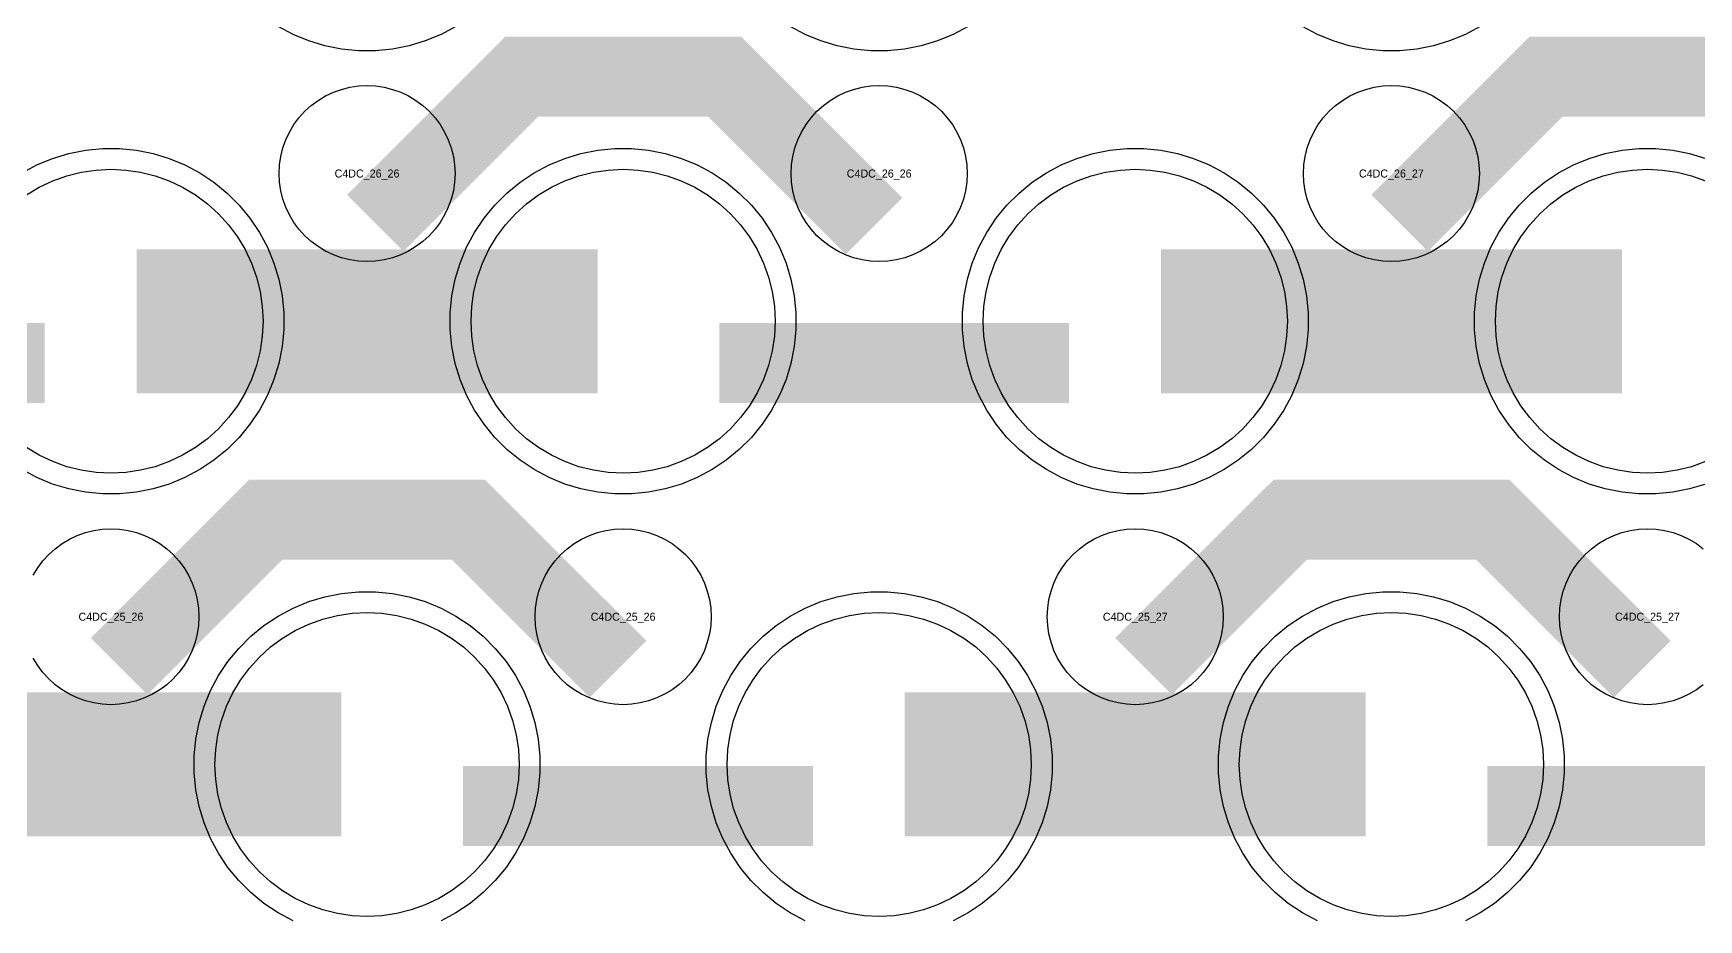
# Model space of a CAD drawing. Extents: x -11880 to 11880, y -14992 to 14992.
# Drawn here: x -3704 to -3184, y -11424 to -11147 of the extents above; entities that cross this region are included whole.
import ezdxf
from ezdxf.enums import TextEntityAlignment as Align

# ---------------------------------------------------------------- set-up
doc = ezdxf.new("R2010")
doc.units = 0
doc.header["$MEASUREMENT"] = 0
for name, color, linetype in [('GDS_775_DT_237', 138, 'CONTINUOUS'), ('RDL1_FS', 34, 'CONTINUOUS'), ('RDL_BS', 160, 'CONTINUOUS')]:
    doc.layers.add(name, color=color, linetype=linetype)

msp = doc.modelspace()

# ---------------------------------------------------------------- linework, layer by layer
at = {"layer": 'RDL1_FS'}
for points in [[(-3706.395, -11197.398), (-3702.395, -11195), (-3698.181, -11193.008), (-3693.791, -11191.436), (-3689.268, -11190.304), (-3684.657, -11189.62), (-3680, -11189.391), (-3675.343, -11189.62), (-3670.732, -11190.304), (-3666.209, -11191.436), (-3661.819, -11193.008), (-3657.605, -11195), (-3653.605, -11197.398), (-3649.86, -11200.176), (-3646.406, -11203.306), (-3643.276, -11206.76), (-3640.498, -11210.505), (-3638.1, -11214.505), (-3636.108, -11218.719), (-3634.536, -11223.109), (-3633.404, -11227.632), (-3632.72, -11232.243), (-3632.491, -11236.9), (-3632.72, -11241.557), (-3633.404, -11246.168), (-3634.536, -11250.691), (-3636.108, -11255.081), (-3638.1, -11259.295), (-3640.498, -11263.295), (-3643.276, -11267.04), (-3646.406, -11270.494), (-3649.86, -11273.624), (-3653.605, -11276.402), (-3657.605, -11278.8), (-3661.819, -11280.792), (-3666.209, -11282.364), (-3670.732, -11283.496), (-3675.343, -11284.18), (-3680, -11284.409), (-3684.657, -11284.18), (-3689.268, -11283.496), (-3693.791, -11282.364), (-3698.181, -11280.792), (-3702.395, -11278.8), (-3706.395, -11276.402)], [(-3181.819, -11280.792), (-3186.209, -11282.364), (-3190.732, -11283.496), (-3195.343, -11284.18), (-3200, -11284.409), (-3204.657, -11284.18), (-3209.268, -11283.496), (-3213.791, -11282.364), (-3218.181, -11280.792), (-3222.395, -11278.8), (-3226.395, -11276.402), (-3230.14, -11273.624), (-3233.594, -11270.494), (-3236.724, -11267.04), (-3239.502, -11263.295), (-3241.9, -11259.295), (-3243.892, -11255.081), (-3245.464, -11250.691), (-3246.596, -11246.168), (-3247.28, -11241.557), (-3247.509, -11236.9), (-3247.28, -11232.243), (-3246.596, -11227.632), (-3245.464, -11223.109), (-3243.892, -11218.719), (-3241.9, -11214.505), (-3239.502, -11210.505), (-3236.724, -11206.76), (-3233.594, -11203.306), (-3230.14, -11200.176), (-3226.395, -11197.398), (-3222.395, -11195), (-3218.181, -11193.008), (-3213.791, -11191.436), (-3209.268, -11190.304), (-3204.657, -11189.62), (-3200, -11189.391), (-3195.343, -11189.62), (-3190.732, -11190.304), (-3186.209, -11191.436), (-3181.819, -11193.008)]]:
    msp.add_lwpolyline(points, dxfattribs=at)
for points in [[(-3520, -11284.409), (-3524.657, -11284.18), (-3529.268, -11283.496), (-3533.791, -11282.364), (-3538.181, -11280.792), (-3542.395, -11278.8), (-3546.395, -11276.402), (-3550.14, -11273.624), (-3553.594, -11270.494), (-3556.724, -11267.04), (-3559.502, -11263.295), (-3561.9, -11259.295), (-3563.892, -11255.081), (-3565.464, -11250.691), (-3566.596, -11246.168), (-3567.28, -11241.557), (-3567.509, -11236.9), (-3567.28, -11232.243), (-3566.596, -11227.632), (-3565.464, -11223.109), (-3563.892, -11218.719), (-3561.9, -11214.505), (-3559.502, -11210.505), (-3556.724, -11206.76), (-3553.594, -11203.306), (-3550.14, -11200.176), (-3546.395, -11197.398), (-3542.395, -11195), (-3538.181, -11193.008), (-3533.791, -11191.436), (-3529.268, -11190.304), (-3524.657, -11189.62), (-3520, -11189.391), (-3515.343, -11189.62), (-3510.732, -11190.304), (-3506.209, -11191.436), (-3501.819, -11193.008), (-3497.605, -11195), (-3493.605, -11197.398), (-3489.86, -11200.176), (-3486.406, -11203.306), (-3483.276, -11206.76), (-3480.498, -11210.505), (-3478.1, -11214.505), (-3476.108, -11218.719), (-3474.536, -11223.109), (-3473.404, -11227.632), (-3472.72, -11232.243), (-3472.491, -11236.9), (-3472.72, -11241.557), (-3473.404, -11246.168), (-3474.536, -11250.691), (-3476.108, -11255.081), (-3478.1, -11259.295), (-3480.498, -11263.295), (-3483.276, -11267.04), (-3486.406, -11270.494), (-3489.86, -11273.624), (-3493.605, -11276.402), (-3497.605, -11278.8), (-3501.819, -11280.792), (-3506.209, -11282.364), (-3510.732, -11283.496), (-3515.343, -11284.18)], [(-3360, -11284.409), (-3364.657, -11284.18), (-3369.268, -11283.496), (-3373.791, -11282.364), (-3378.181, -11280.792), (-3382.395, -11278.8), (-3386.395, -11276.402), (-3390.14, -11273.624), (-3393.594, -11270.494), (-3396.724, -11267.04), (-3399.502, -11263.295), (-3401.9, -11259.295), (-3403.892, -11255.081), (-3405.464, -11250.691), (-3406.596, -11246.168), (-3407.28, -11241.557), (-3407.509, -11236.9), (-3407.28, -11232.243), (-3406.596, -11227.632), (-3405.464, -11223.109), (-3403.892, -11218.719), (-3401.9, -11214.505), (-3399.502, -11210.505), (-3396.724, -11206.76), (-3393.594, -11203.306), (-3390.14, -11200.176), (-3386.395, -11197.398), (-3382.395, -11195), (-3378.181, -11193.008), (-3373.791, -11191.436), (-3369.268, -11190.304), (-3364.657, -11189.62), (-3360, -11189.391), (-3355.343, -11189.62), (-3350.732, -11190.304), (-3346.209, -11191.436), (-3341.819, -11193.008), (-3337.605, -11195), (-3333.605, -11197.398), (-3329.86, -11200.176), (-3326.406, -11203.306), (-3323.276, -11206.76), (-3320.498, -11210.505), (-3318.1, -11214.505), (-3316.108, -11218.719), (-3314.536, -11223.109), (-3313.404, -11227.632), (-3312.72, -11232.243), (-3312.491, -11236.9), (-3312.72, -11241.557), (-3313.404, -11246.168), (-3314.536, -11250.691), (-3316.108, -11255.081), (-3318.1, -11259.295), (-3320.498, -11263.295), (-3323.276, -11267.04), (-3326.406, -11270.494), (-3329.86, -11273.624), (-3333.605, -11276.402), (-3337.605, -11278.8), (-3341.819, -11280.792), (-3346.209, -11282.364), (-3350.732, -11283.496), (-3355.343, -11284.18)], [(-3600, -11422.969), (-3604.657, -11422.74), (-3609.268, -11422.056), (-3613.791, -11420.924), (-3618.181, -11419.352), (-3622.395, -11417.36), (-3626.395, -11414.962), (-3630.14, -11412.184), (-3633.594, -11409.054), (-3636.724, -11405.6), (-3639.502, -11401.855), (-3641.9, -11397.855), (-3643.892, -11393.641), (-3645.464, -11389.251), (-3646.596, -11384.728), (-3647.28, -11380.117), (-3647.509, -11375.46), (-3647.28, -11370.803), (-3646.596, -11366.192), (-3645.464, -11361.669), (-3643.892, -11357.279), (-3641.9, -11353.065), (-3639.502, -11349.065), (-3636.724, -11345.32), (-3633.594, -11341.866), (-3630.14, -11338.736), (-3626.395, -11335.958), (-3622.395, -11333.56), (-3618.181, -11331.568), (-3613.791, -11329.996), (-3609.268, -11328.864), (-3604.657, -11328.18), (-3600, -11327.951), (-3595.343, -11328.18), (-3590.732, -11328.864), (-3586.209, -11329.996), (-3581.819, -11331.568), (-3577.605, -11333.56), (-3573.605, -11335.958), (-3569.86, -11338.736), (-3566.406, -11341.866), (-3563.276, -11345.32), (-3560.498, -11349.065), (-3558.1, -11353.065), (-3556.108, -11357.279), (-3554.536, -11361.669), (-3553.404, -11366.192), (-3552.72, -11370.803), (-3552.491, -11375.46), (-3552.72, -11380.117), (-3553.404, -11384.728), (-3554.536, -11389.251), (-3556.108, -11393.641), (-3558.1, -11397.855), (-3560.498, -11401.855), (-3563.276, -11405.6), (-3566.406, -11409.054), (-3569.86, -11412.184), (-3573.605, -11414.962), (-3577.605, -11417.36), (-3581.819, -11419.352), (-3586.209, -11420.924), (-3590.732, -11422.056), (-3595.343, -11422.74)], [(-3440, -11422.969), (-3444.657, -11422.74), (-3449.268, -11422.056), (-3453.791, -11420.924), (-3458.181, -11419.352), (-3462.395, -11417.36), (-3466.395, -11414.962), (-3470.14, -11412.184), (-3473.594, -11409.054), (-3476.724, -11405.6), (-3479.502, -11401.855), (-3481.9, -11397.855), (-3483.892, -11393.641), (-3485.464, -11389.251), (-3486.596, -11384.728), (-3487.28, -11380.117), (-3487.509, -11375.46), (-3487.28, -11370.803), (-3486.596, -11366.192), (-3485.464, -11361.669), (-3483.892, -11357.279), (-3481.9, -11353.065), (-3479.502, -11349.065), (-3476.724, -11345.32), (-3473.594, -11341.866), (-3470.14, -11338.736), (-3466.395, -11335.958), (-3462.395, -11333.56), (-3458.181, -11331.568), (-3453.791, -11329.996), (-3449.268, -11328.864), (-3444.657, -11328.18), (-3440, -11327.951), (-3435.343, -11328.18), (-3430.732, -11328.864), (-3426.209, -11329.996), (-3421.819, -11331.568), (-3417.605, -11333.56), (-3413.605, -11335.958), (-3409.86, -11338.736), (-3406.406, -11341.866), (-3403.276, -11345.32), (-3400.498, -11349.065), (-3398.1, -11353.065), (-3396.108, -11357.279), (-3394.536, -11361.669), (-3393.404, -11366.192), (-3392.72, -11370.803), (-3392.491, -11375.46), (-3392.72, -11380.117), (-3393.404, -11384.728), (-3394.536, -11389.251), (-3396.108, -11393.641), (-3398.1, -11397.855), (-3400.498, -11401.855), (-3403.276, -11405.6), (-3406.406, -11409.054), (-3409.86, -11412.184), (-3413.605, -11414.962), (-3417.605, -11417.36), (-3421.819, -11419.352), (-3426.209, -11420.924), (-3430.732, -11422.056), (-3435.343, -11422.74)], [(-3280, -11422.969), (-3284.657, -11422.74), (-3289.268, -11422.056), (-3293.791, -11420.924), (-3298.181, -11419.352), (-3302.395, -11417.36), (-3306.395, -11414.962), (-3310.14, -11412.184), (-3313.594, -11409.054), (-3316.724, -11405.6), (-3319.502, -11401.855), (-3321.9, -11397.855), (-3323.892, -11393.641), (-3325.464, -11389.251), (-3326.596, -11384.728), (-3327.28, -11380.117), (-3327.509, -11375.46), (-3327.28, -11370.803), (-3326.596, -11366.192), (-3325.464, -11361.669), (-3323.892, -11357.279), (-3321.9, -11353.065), (-3319.502, -11349.065), (-3316.724, -11345.32), (-3313.594, -11341.866), (-3310.14, -11338.736), (-3306.395, -11335.958), (-3302.395, -11333.56), (-3298.181, -11331.568), (-3293.791, -11329.996), (-3289.268, -11328.864), (-3284.657, -11328.18), (-3280, -11327.951), (-3275.343, -11328.18), (-3270.732, -11328.864), (-3266.209, -11329.996), (-3261.819, -11331.568), (-3257.605, -11333.56), (-3253.605, -11335.958), (-3249.86, -11338.736), (-3246.406, -11341.866), (-3243.276, -11345.32), (-3240.498, -11349.065), (-3238.1, -11353.065), (-3236.108, -11357.279), (-3234.536, -11361.669), (-3233.404, -11366.192), (-3232.72, -11370.803), (-3232.491, -11375.46), (-3232.72, -11380.117), (-3233.404, -11384.728), (-3234.536, -11389.251), (-3236.108, -11393.641), (-3238.1, -11397.855), (-3240.498, -11401.855), (-3243.276, -11405.6), (-3246.406, -11409.054), (-3249.86, -11412.184), (-3253.605, -11414.962), (-3257.605, -11417.36), (-3261.819, -11419.352), (-3266.209, -11420.924), (-3270.732, -11422.056), (-3275.343, -11422.74)]]:
    msp.add_lwpolyline(points, close=True, dxfattribs=at)
for points in [[(-3671.998, -11236.9, 45, 45, 0), (-3599.998, -11236.9, 45, 45, 0)], [(-3599.998, -11236.9, 45, 45, 0), (-3527.998, -11236.9, 45, 45, 0)], [(-3351.998, -11236.9, 45, 45, 0), (-3279.998, -11236.9, 45, 45, 0)], [(-3279.998, -11236.9, 45, 45, 0), (-3207.998, -11236.9, 45, 45, 0)], [(-3751.998, -11375.46, 45, 45, 0), (-3679.998, -11375.46, 45, 45, 0)], [(-3679.998, -11375.46, 45, 45, 0), (-3607.998, -11375.46, 45, 45, 0)], [(-3431.998, -11375.46, 45, 45, 0), (-3359.998, -11375.46, 45, 45, 0)], [(-3359.998, -11375.46, 45, 45, 0), (-3287.998, -11375.46, 45, 45, 0)]]:
    msp.add_lwpolyline(points, format="xyseb", dxfattribs=at)
at = {"layer": 'RDL_BS', "color": 240, "true_color": 0xed1f24}
for points in [[(-3572.223, -11144.718), (-3576.885, -11147.21), (-3581.795, -11149.241), (-3586.835, -11150.772), (-3592.062, -11151.818), (-3597.356, -11152.335), (-3602.644, -11152.335), (-3607.938, -11151.818), (-3613.165, -11150.772), (-3618.205, -11149.241), (-3623.115, -11147.21), (-3627.777, -11144.718)], [(-3412.223, -11144.718), (-3416.885, -11147.21), (-3421.795, -11149.241), (-3426.835, -11150.772), (-3432.062, -11151.818), (-3437.356, -11152.335), (-3442.644, -11152.335), (-3447.938, -11151.818), (-3453.165, -11150.772), (-3458.205, -11149.241), (-3463.115, -11147.21), (-3467.777, -11144.718)], [(-3252.223, -11144.718), (-3256.885, -11147.21), (-3261.795, -11149.241), (-3266.835, -11150.772), (-3272.062, -11151.818), (-3277.356, -11152.335), (-3282.644, -11152.335), (-3287.938, -11151.818), (-3293.165, -11150.772), (-3298.205, -11149.241), (-3303.115, -11147.21), (-3307.777, -11144.718)]]:
    msp.add_lwpolyline(points, dxfattribs=at)
at = {"layer": 'RDL_BS'}
for points in [[(-3597.438, -11206.214, 25, 25, 0), (-3551.623, -11160.399, 25, 25, 0), (-3518.07, -11160.399, 25, 25, 0)], [(-3441.599, -11207.113, 25, 25, 0), (-3488.313, -11160.399, 25, 25, 0), (-3518.071, -11160.399, 25, 25, 0)], [(-3277.438, -11206.214, 25, 25, 0), (-3231.623, -11160.399, 25, 25, 0), (-3198.07, -11160.399, 25, 25, 0)], [(-3121.599, -11207.113, 25, 25, 0), (-3168.313, -11160.399, 25, 25, 0), (-3198.071, -11160.399, 25, 25, 0)], [(-3809.984, -11249.913, 25, 25, 0), (-3700.719, -11249.913, 25, 25, 0)], [(-3489.984, -11249.913, 25, 25, 0), (-3380.719, -11249.913, 25, 25, 0)], [(-3677.438, -11344.774, 25, 25, 0), (-3631.623, -11298.959, 25, 25, 0), (-3598.07, -11298.959, 25, 25, 0)], [(-3521.599, -11345.673, 25, 25, 0), (-3568.313, -11298.959, 25, 25, 0), (-3598.071, -11298.959, 25, 25, 0)], [(-3357.438, -11344.774, 25, 25, 0), (-3311.623, -11298.959, 25, 25, 0), (-3278.07, -11298.959, 25, 25, 0)], [(-3201.599, -11345.673, 25, 25, 0), (-3248.313, -11298.959, 25, 25, 0), (-3278.071, -11298.959, 25, 25, 0)], [(-3569.984, -11388.473, 25, 25, 0), (-3460.719, -11388.473, 25, 25, 0)], [(-3249.984, -11388.473, 25, 25, 0), (-3140.719, -11388.473, 25, 25, 0)]]:
    msp.add_lwpolyline(points, format="xyseb", dxfattribs=at)
for points in [[(-3600, -11218.206), (-3602.693, -11218.074), (-3605.365, -11217.678), (-3607.984, -11217.021), (-3610.519, -11216.114), (-3612.956, -11214.962), (-3615.28, -11213.569), (-3617.443, -11211.966), (-3619.442, -11210.154), (-3621.254, -11208.155), (-3622.857, -11205.992), (-3624.25, -11203.668), (-3625.402, -11201.231), (-3626.309, -11198.696), (-3626.966, -11196.077), (-3627.362, -11193.405), (-3627.494, -11190.712), (-3627.362, -11188.019), (-3626.966, -11185.347), (-3626.309, -11182.728), (-3625.402, -11180.193), (-3624.25, -11177.756), (-3622.857, -11175.432), (-3621.254, -11173.269), (-3619.442, -11171.27), (-3617.443, -11169.458), (-3615.28, -11167.855), (-3612.956, -11166.462), (-3610.519, -11165.31), (-3607.984, -11164.403), (-3605.365, -11163.746), (-3602.693, -11163.35), (-3600, -11163.218), (-3597.307, -11163.35), (-3594.635, -11163.746), (-3592.016, -11164.403), (-3589.481, -11165.31), (-3587.044, -11166.462), (-3584.72, -11167.855), (-3582.557, -11169.458), (-3580.558, -11171.27), (-3578.746, -11173.269), (-3577.143, -11175.432), (-3575.75, -11177.756), (-3574.598, -11180.193), (-3573.691, -11182.728), (-3573.034, -11185.347), (-3572.638, -11188.019), (-3572.506, -11190.712), (-3572.638, -11193.405), (-3573.034, -11196.077), (-3573.691, -11198.696), (-3574.598, -11201.231), (-3575.75, -11203.668), (-3577.143, -11205.992), (-3578.746, -11208.155), (-3580.558, -11210.154), (-3582.557, -11211.966), (-3584.72, -11213.569), (-3587.044, -11214.962), (-3589.481, -11216.114), (-3592.016, -11217.021), (-3594.635, -11217.678), (-3597.307, -11218.074)], [(-3440, -11218.206), (-3442.693, -11218.074), (-3445.365, -11217.678), (-3447.984, -11217.021), (-3450.519, -11216.114), (-3452.956, -11214.962), (-3455.28, -11213.569), (-3457.443, -11211.966), (-3459.442, -11210.154), (-3461.254, -11208.155), (-3462.857, -11205.992), (-3464.25, -11203.668), (-3465.402, -11201.231), (-3466.309, -11198.696), (-3466.966, -11196.077), (-3467.362, -11193.405), (-3467.494, -11190.712), (-3467.362, -11188.019), (-3466.966, -11185.347), (-3466.309, -11182.728), (-3465.402, -11180.193), (-3464.25, -11177.756), (-3462.857, -11175.432), (-3461.254, -11173.269), (-3459.442, -11171.27), (-3457.443, -11169.458), (-3455.28, -11167.855), (-3452.956, -11166.462), (-3450.519, -11165.31), (-3447.984, -11164.403), (-3445.365, -11163.746), (-3442.693, -11163.35), (-3440, -11163.218), (-3437.307, -11163.35), (-3434.635, -11163.746), (-3432.016, -11164.403), (-3429.481, -11165.31), (-3427.044, -11166.462), (-3424.72, -11167.855), (-3422.557, -11169.458), (-3420.558, -11171.27), (-3418.746, -11173.269), (-3417.143, -11175.432), (-3415.75, -11177.756), (-3414.598, -11180.193), (-3413.691, -11182.728), (-3413.034, -11185.347), (-3412.638, -11188.019), (-3412.506, -11190.712), (-3412.638, -11193.405), (-3413.034, -11196.077), (-3413.691, -11198.696), (-3414.598, -11201.231), (-3415.75, -11203.668), (-3417.143, -11205.992), (-3418.746, -11208.155), (-3420.558, -11210.154), (-3422.557, -11211.966), (-3424.72, -11213.569), (-3427.044, -11214.962), (-3429.481, -11216.114), (-3432.016, -11217.021), (-3434.635, -11217.678), (-3437.307, -11218.074)], [(-3280, -11218.206), (-3282.693, -11218.074), (-3285.365, -11217.678), (-3287.984, -11217.021), (-3290.519, -11216.114), (-3292.956, -11214.962), (-3295.28, -11213.569), (-3297.443, -11211.966), (-3299.442, -11210.154), (-3301.254, -11208.155), (-3302.857, -11205.992), (-3304.25, -11203.668), (-3305.402, -11201.231), (-3306.309, -11198.696), (-3306.966, -11196.077), (-3307.362, -11193.405), (-3307.494, -11190.712), (-3307.362, -11188.019), (-3306.966, -11185.347), (-3306.309, -11182.728), (-3305.402, -11180.193), (-3304.25, -11177.756), (-3302.857, -11175.432), (-3301.254, -11173.269), (-3299.442, -11171.27), (-3297.443, -11169.458), (-3295.28, -11167.855), (-3292.956, -11166.462), (-3290.519, -11165.31), (-3287.984, -11164.403), (-3285.365, -11163.746), (-3282.693, -11163.35), (-3280, -11163.218), (-3277.307, -11163.35), (-3274.635, -11163.746), (-3272.016, -11164.403), (-3269.481, -11165.31), (-3267.044, -11166.462), (-3264.72, -11167.855), (-3262.557, -11169.458), (-3260.558, -11171.27), (-3258.746, -11173.269), (-3257.143, -11175.432), (-3255.75, -11177.756), (-3254.598, -11180.193), (-3253.691, -11182.728), (-3253.034, -11185.347), (-3252.638, -11188.019), (-3252.506, -11190.712), (-3252.638, -11193.405), (-3253.034, -11196.077), (-3253.691, -11198.696), (-3254.598, -11201.231), (-3255.75, -11203.668), (-3257.143, -11205.992), (-3258.746, -11208.155), (-3260.558, -11210.154), (-3262.557, -11211.966), (-3264.72, -11213.569), (-3267.044, -11214.962), (-3269.481, -11216.114), (-3272.016, -11217.021), (-3274.635, -11217.678), (-3277.307, -11218.074)], [(-3522.644, -11290.9), (-3527.938, -11290.383), (-3533.165, -11289.337), (-3538.205, -11287.806), (-3543.115, -11285.775), (-3547.777, -11283.283), (-3552.191, -11280.336), (-3556.292, -11276.974), (-3560.074, -11273.192), (-3563.436, -11269.091), (-3566.383, -11264.677), (-3568.875, -11260.015), (-3570.906, -11255.105), (-3572.437, -11250.065), (-3573.483, -11244.838), (-3574, -11239.544), (-3574, -11234.256), (-3573.483, -11228.962), (-3572.437, -11223.735), (-3570.906, -11218.695), (-3568.875, -11213.785), (-3566.383, -11209.123), (-3563.436, -11204.709), (-3560.074, -11200.608), (-3556.292, -11196.826), (-3552.191, -11193.464), (-3547.777, -11190.517), (-3543.115, -11188.025), (-3538.205, -11185.994), (-3533.165, -11184.463), (-3527.938, -11183.417), (-3522.644, -11182.9), (-3517.356, -11182.9), (-3512.062, -11183.417), (-3506.835, -11184.463), (-3501.795, -11185.994), (-3496.885, -11188.025), (-3492.223, -11190.517), (-3487.809, -11193.464), (-3483.708, -11196.826), (-3479.926, -11200.608), (-3476.564, -11204.709), (-3473.617, -11209.123), (-3471.125, -11213.785), (-3469.094, -11218.695), (-3467.563, -11223.735), (-3466.517, -11228.962), (-3466, -11234.256), (-3466, -11239.544), (-3466.517, -11244.838), (-3467.563, -11250.065), (-3469.094, -11255.105), (-3471.125, -11260.015), (-3473.617, -11264.677), (-3476.564, -11269.091), (-3479.926, -11273.192), (-3483.708, -11276.974), (-3487.809, -11280.336), (-3492.223, -11283.283), (-3496.885, -11285.775), (-3501.795, -11287.806), (-3506.835, -11289.337), (-3512.062, -11290.383), (-3517.356, -11290.9)], [(-3362.644, -11290.9), (-3367.938, -11290.383), (-3373.165, -11289.337), (-3378.205, -11287.806), (-3383.115, -11285.775), (-3387.777, -11283.283), (-3392.191, -11280.336), (-3396.292, -11276.974), (-3400.074, -11273.192), (-3403.436, -11269.091), (-3406.383, -11264.677), (-3408.875, -11260.015), (-3410.906, -11255.105), (-3412.437, -11250.065), (-3413.483, -11244.838), (-3414, -11239.544), (-3414, -11234.256), (-3413.483, -11228.962), (-3412.437, -11223.735), (-3410.906, -11218.695), (-3408.875, -11213.785), (-3406.383, -11209.123), (-3403.436, -11204.709), (-3400.074, -11200.608), (-3396.292, -11196.826), (-3392.191, -11193.464), (-3387.777, -11190.517), (-3383.115, -11188.025), (-3378.205, -11185.994), (-3373.165, -11184.463), (-3367.938, -11183.417), (-3362.644, -11182.9), (-3357.356, -11182.9), (-3352.062, -11183.417), (-3346.835, -11184.463), (-3341.795, -11185.994), (-3336.885, -11188.025), (-3332.223, -11190.517), (-3327.809, -11193.464), (-3323.708, -11196.826), (-3319.926, -11200.608), (-3316.564, -11204.709), (-3313.617, -11209.123), (-3311.125, -11213.785), (-3309.094, -11218.695), (-3307.563, -11223.735), (-3306.517, -11228.962), (-3306, -11234.256), (-3306, -11239.544), (-3306.517, -11244.838), (-3307.563, -11250.065), (-3309.094, -11255.105), (-3311.125, -11260.015), (-3313.617, -11264.677), (-3316.564, -11269.091), (-3319.926, -11273.192), (-3323.708, -11276.974), (-3327.809, -11280.336), (-3332.223, -11283.283), (-3336.885, -11285.775), (-3341.795, -11287.806), (-3346.835, -11289.337), (-3352.062, -11290.383), (-3357.356, -11290.9)], [(-3520, -11356.766), (-3522.693, -11356.634), (-3525.365, -11356.238), (-3527.984, -11355.581), (-3530.519, -11354.674), (-3532.956, -11353.522), (-3535.28, -11352.129), (-3537.443, -11350.526), (-3539.442, -11348.714), (-3541.254, -11346.715), (-3542.857, -11344.552), (-3544.25, -11342.228), (-3545.402, -11339.791), (-3546.309, -11337.256), (-3546.966, -11334.637), (-3547.362, -11331.965), (-3547.494, -11329.272), (-3547.362, -11326.579), (-3546.966, -11323.907), (-3546.309, -11321.288), (-3545.402, -11318.753), (-3544.25, -11316.316), (-3542.857, -11313.992), (-3541.254, -11311.829), (-3539.442, -11309.83), (-3537.443, -11308.018), (-3535.28, -11306.415), (-3532.956, -11305.022), (-3530.519, -11303.87), (-3527.984, -11302.963), (-3525.365, -11302.306), (-3522.693, -11301.91), (-3520, -11301.778), (-3517.307, -11301.91), (-3514.635, -11302.306), (-3512.016, -11302.963), (-3509.481, -11303.87), (-3507.044, -11305.022), (-3504.72, -11306.415), (-3502.557, -11308.018), (-3500.558, -11309.83), (-3498.746, -11311.829), (-3497.143, -11313.992), (-3495.75, -11316.316), (-3494.598, -11318.753), (-3493.691, -11321.288), (-3493.034, -11323.907), (-3492.638, -11326.579), (-3492.506, -11329.272), (-3492.638, -11331.965), (-3493.034, -11334.637), (-3493.691, -11337.256), (-3494.598, -11339.791), (-3495.75, -11342.228), (-3497.143, -11344.552), (-3498.746, -11346.715), (-3500.558, -11348.714), (-3502.557, -11350.526), (-3504.72, -11352.129), (-3507.044, -11353.522), (-3509.481, -11354.674), (-3512.016, -11355.581), (-3514.635, -11356.238), (-3517.307, -11356.634)], [(-3360, -11356.766), (-3362.693, -11356.634), (-3365.365, -11356.238), (-3367.984, -11355.581), (-3370.519, -11354.674), (-3372.956, -11353.522), (-3375.28, -11352.129), (-3377.443, -11350.526), (-3379.442, -11348.714), (-3381.254, -11346.715), (-3382.857, -11344.552), (-3384.25, -11342.228), (-3385.402, -11339.791), (-3386.309, -11337.256), (-3386.966, -11334.637), (-3387.362, -11331.965), (-3387.494, -11329.272), (-3387.362, -11326.579), (-3386.966, -11323.907), (-3386.309, -11321.288), (-3385.402, -11318.753), (-3384.25, -11316.316), (-3382.857, -11313.992), (-3381.254, -11311.829), (-3379.442, -11309.83), (-3377.443, -11308.018), (-3375.28, -11306.415), (-3372.956, -11305.022), (-3370.519, -11303.87), (-3367.984, -11302.963), (-3365.365, -11302.306), (-3362.693, -11301.91), (-3360, -11301.778), (-3357.307, -11301.91), (-3354.635, -11302.306), (-3352.016, -11302.963), (-3349.481, -11303.87), (-3347.044, -11305.022), (-3344.72, -11306.415), (-3342.557, -11308.018), (-3340.558, -11309.83), (-3338.746, -11311.829), (-3337.143, -11313.992), (-3335.75, -11316.316), (-3334.598, -11318.753), (-3333.691, -11321.288), (-3333.034, -11323.907), (-3332.638, -11326.579), (-3332.506, -11329.272), (-3332.638, -11331.965), (-3333.034, -11334.637), (-3333.691, -11337.256), (-3334.598, -11339.791), (-3335.75, -11342.228), (-3337.143, -11344.552), (-3338.746, -11346.715), (-3340.558, -11348.714), (-3342.557, -11350.526), (-3344.72, -11352.129), (-3347.044, -11353.522), (-3349.481, -11354.674), (-3352.016, -11355.581), (-3354.635, -11356.238), (-3357.307, -11356.634)]]:
    msp.add_lwpolyline(points, close=True, dxfattribs=at)
for points in [[(-3707.777, -11190.517), (-3703.115, -11188.025), (-3698.205, -11185.994), (-3693.165, -11184.463), (-3687.938, -11183.417), (-3682.644, -11182.9), (-3677.356, -11182.9), (-3672.062, -11183.417), (-3666.835, -11184.463), (-3661.795, -11185.994), (-3656.885, -11188.025), (-3652.223, -11190.517), (-3647.809, -11193.464), (-3643.708, -11196.826), (-3639.926, -11200.608), (-3636.564, -11204.709), (-3633.617, -11209.123), (-3631.125, -11213.785), (-3629.094, -11218.695), (-3627.563, -11223.735), (-3626.517, -11228.962), (-3626, -11234.256), (-3626, -11239.544), (-3626.517, -11244.838), (-3627.563, -11250.065), (-3629.094, -11255.105), (-3631.125, -11260.015), (-3633.617, -11264.677), (-3636.564, -11269.091), (-3639.926, -11273.192), (-3643.708, -11276.974), (-3647.809, -11280.336), (-3652.223, -11283.283), (-3656.885, -11285.775), (-3661.795, -11287.806), (-3666.835, -11289.337), (-3672.062, -11290.383), (-3677.356, -11290.9), (-3682.644, -11290.9), (-3687.938, -11290.383), (-3693.165, -11289.337), (-3698.205, -11287.806), (-3703.115, -11285.775), (-3707.777, -11283.283)], [(-3181.795, -11287.806), (-3186.835, -11289.337), (-3192.062, -11290.383), (-3197.356, -11290.9), (-3202.644, -11290.9), (-3207.938, -11290.383), (-3213.165, -11289.337), (-3218.205, -11287.806), (-3223.115, -11285.775), (-3227.777, -11283.283), (-3232.191, -11280.336), (-3236.292, -11276.974), (-3240.074, -11273.192), (-3243.436, -11269.091), (-3246.383, -11264.677), (-3248.875, -11260.015), (-3250.906, -11255.105), (-3252.437, -11250.065), (-3253.483, -11244.838), (-3254, -11239.544), (-3254, -11234.256), (-3253.483, -11228.962), (-3252.437, -11223.735), (-3250.906, -11218.695), (-3248.875, -11213.785), (-3246.383, -11209.123), (-3243.436, -11204.709), (-3240.074, -11200.608), (-3236.292, -11196.826), (-3232.191, -11193.464), (-3227.777, -11190.517), (-3223.115, -11188.025), (-3218.205, -11185.994), (-3213.165, -11184.463), (-3207.938, -11183.417), (-3202.644, -11182.9), (-3197.356, -11182.9), (-3192.062, -11183.417), (-3186.835, -11184.463), (-3181.795, -11185.994)], [(-3704.25, -11316.316), (-3702.857, -11313.992), (-3701.254, -11311.829), (-3699.442, -11309.83), (-3697.443, -11308.018), (-3695.28, -11306.415), (-3692.956, -11305.022), (-3690.519, -11303.87), (-3687.984, -11302.963), (-3685.365, -11302.306), (-3682.693, -11301.91), (-3680, -11301.778), (-3677.307, -11301.91), (-3674.635, -11302.306), (-3672.016, -11302.963), (-3669.481, -11303.87), (-3667.044, -11305.022), (-3664.72, -11306.415), (-3662.557, -11308.018), (-3660.558, -11309.83), (-3658.746, -11311.829), (-3657.143, -11313.992), (-3655.75, -11316.316), (-3654.598, -11318.753), (-3653.691, -11321.288), (-3653.034, -11323.907), (-3652.638, -11326.579), (-3652.506, -11329.272), (-3652.638, -11331.965), (-3653.034, -11334.637), (-3653.691, -11337.256), (-3654.598, -11339.791), (-3655.75, -11342.228), (-3657.143, -11344.552), (-3658.746, -11346.715), (-3660.558, -11348.714), (-3662.557, -11350.526), (-3664.72, -11352.129), (-3667.044, -11353.522), (-3669.481, -11354.674), (-3672.016, -11355.581), (-3674.635, -11356.238), (-3677.307, -11356.634), (-3680, -11356.766), (-3682.693, -11356.634), (-3685.365, -11356.238), (-3687.984, -11355.581), (-3690.519, -11354.674), (-3692.956, -11353.522), (-3695.28, -11352.129), (-3697.443, -11350.526), (-3699.442, -11348.714), (-3701.254, -11346.715), (-3702.857, -11344.552), (-3704.25, -11342.228)], [(-3182.557, -11350.526), (-3184.72, -11352.129), (-3187.044, -11353.522), (-3189.481, -11354.674), (-3192.016, -11355.581), (-3194.635, -11356.238), (-3197.307, -11356.634), (-3200, -11356.766), (-3202.693, -11356.634), (-3205.365, -11356.238), (-3207.984, -11355.581), (-3210.519, -11354.674), (-3212.956, -11353.522), (-3215.28, -11352.129), (-3217.443, -11350.526), (-3219.442, -11348.714), (-3221.254, -11346.715), (-3222.857, -11344.552), (-3224.25, -11342.228), (-3225.402, -11339.791), (-3226.309, -11337.256), (-3226.966, -11334.637), (-3227.362, -11331.965), (-3227.494, -11329.272), (-3227.362, -11326.579), (-3226.966, -11323.907), (-3226.309, -11321.288), (-3225.402, -11318.753), (-3224.25, -11316.316), (-3222.857, -11313.992), (-3221.254, -11311.829), (-3219.442, -11309.83), (-3217.443, -11308.018), (-3215.28, -11306.415), (-3212.956, -11305.022), (-3210.519, -11303.87), (-3207.984, -11302.963), (-3205.365, -11302.306), (-3202.693, -11301.91), (-3200, -11301.778), (-3197.307, -11301.91), (-3194.635, -11302.306), (-3192.016, -11302.963), (-3189.481, -11303.87), (-3187.044, -11305.022), (-3184.72, -11306.415), (-3182.557, -11308.018)], [(-3623.115, -11424.335), (-3627.777, -11421.843), (-3632.191, -11418.896), (-3636.292, -11415.534), (-3640.074, -11411.752), (-3643.436, -11407.651), (-3646.383, -11403.237), (-3648.875, -11398.575), (-3650.906, -11393.665), (-3652.437, -11388.625), (-3653.483, -11383.398), (-3654, -11378.104), (-3654, -11372.816), (-3653.483, -11367.522), (-3652.437, -11362.295), (-3650.906, -11357.255), (-3648.875, -11352.345), (-3646.383, -11347.683), (-3643.436, -11343.269), (-3640.074, -11339.168), (-3636.292, -11335.386), (-3632.191, -11332.024), (-3627.777, -11329.077), (-3623.115, -11326.585), (-3618.205, -11324.554), (-3613.165, -11323.023), (-3607.938, -11321.977), (-3602.644, -11321.46), (-3597.356, -11321.46), (-3592.062, -11321.977), (-3586.835, -11323.023), (-3581.795, -11324.554), (-3576.885, -11326.585), (-3572.223, -11329.077), (-3567.809, -11332.024), (-3563.708, -11335.386), (-3559.926, -11339.168), (-3556.564, -11343.269), (-3553.617, -11347.683), (-3551.125, -11352.345), (-3549.094, -11357.255), (-3547.563, -11362.295), (-3546.517, -11367.522), (-3546, -11372.816), (-3546, -11378.104), (-3546.517, -11383.398), (-3547.563, -11388.625), (-3549.094, -11393.665), (-3551.125, -11398.575), (-3553.617, -11403.237), (-3556.564, -11407.651), (-3559.926, -11411.752), (-3563.708, -11415.534), (-3567.809, -11418.896), (-3572.223, -11421.843), (-3576.885, -11424.335)], [(-3463.115, -11424.335), (-3467.777, -11421.843), (-3472.191, -11418.896), (-3476.292, -11415.534), (-3480.074, -11411.752), (-3483.436, -11407.651), (-3486.383, -11403.237), (-3488.875, -11398.575), (-3490.906, -11393.665), (-3492.437, -11388.625), (-3493.483, -11383.398), (-3494, -11378.104), (-3494, -11372.816), (-3493.483, -11367.522), (-3492.437, -11362.295), (-3490.906, -11357.255), (-3488.875, -11352.345), (-3486.383, -11347.683), (-3483.436, -11343.269), (-3480.074, -11339.168), (-3476.292, -11335.386), (-3472.191, -11332.024), (-3467.777, -11329.077), (-3463.115, -11326.585), (-3458.205, -11324.554), (-3453.165, -11323.023), (-3447.938, -11321.977), (-3442.644, -11321.46), (-3437.356, -11321.46), (-3432.062, -11321.977), (-3426.835, -11323.023), (-3421.795, -11324.554), (-3416.885, -11326.585), (-3412.223, -11329.077), (-3407.809, -11332.024), (-3403.708, -11335.386), (-3399.926, -11339.168), (-3396.564, -11343.269), (-3393.617, -11347.683), (-3391.125, -11352.345), (-3389.094, -11357.255), (-3387.563, -11362.295), (-3386.517, -11367.522), (-3386, -11372.816), (-3386, -11378.104), (-3386.517, -11383.398), (-3387.563, -11388.625), (-3389.094, -11393.665), (-3391.125, -11398.575), (-3393.617, -11403.237), (-3396.564, -11407.651), (-3399.926, -11411.752), (-3403.708, -11415.534), (-3407.809, -11418.896), (-3412.223, -11421.843), (-3416.885, -11424.335)], [(-3303.115, -11424.335), (-3307.777, -11421.843), (-3312.191, -11418.896), (-3316.292, -11415.534), (-3320.074, -11411.752), (-3323.436, -11407.651), (-3326.383, -11403.237), (-3328.875, -11398.575), (-3330.906, -11393.665), (-3332.437, -11388.625), (-3333.483, -11383.398), (-3334, -11378.104), (-3334, -11372.816), (-3333.483, -11367.522), (-3332.437, -11362.295), (-3330.906, -11357.255), (-3328.875, -11352.345), (-3326.383, -11347.683), (-3323.436, -11343.269), (-3320.074, -11339.168), (-3316.292, -11335.386), (-3312.191, -11332.024), (-3307.777, -11329.077), (-3303.115, -11326.585), (-3298.205, -11324.554), (-3293.165, -11323.023), (-3287.938, -11321.977), (-3282.644, -11321.46), (-3277.356, -11321.46), (-3272.062, -11321.977), (-3266.835, -11323.023), (-3261.795, -11324.554), (-3256.885, -11326.585), (-3252.223, -11329.077), (-3247.809, -11332.024), (-3243.708, -11335.386), (-3239.926, -11339.168), (-3236.564, -11343.269), (-3233.617, -11347.683), (-3231.125, -11352.345), (-3229.094, -11357.255), (-3227.563, -11362.295), (-3226.517, -11367.522), (-3226, -11372.816), (-3226, -11378.104), (-3226.517, -11383.398), (-3227.563, -11388.625), (-3229.094, -11393.665), (-3231.125, -11398.575), (-3233.617, -11403.237), (-3236.564, -11407.651), (-3239.926, -11411.752), (-3243.708, -11415.534), (-3247.809, -11418.896), (-3252.223, -11421.843), (-3256.885, -11424.335)]]:
    msp.add_lwpolyline(points, dxfattribs=at)

# ---------------------------------------------------------------- texts
at = {"layer": 'GDS_775_DT_237'}
for s, p in [('C4DC_26_26', (-3600, -11190.712)), ('C4DC_26_26', (-3600, -11190.712)), ('C4DC_26_26', (-3440, -11190.712)), ('C4DC_26_26', (-3440, -11190.712)), ('C4DC_26_27', (-3280, -11190.712)), ('C4DC_26_27', (-3280, -11190.712)), ('C4DC_25_26', (-3680, -11329.272)), ('C4DC_25_26', (-3680, -11329.272)), ('C4DC_25_26', (-3520, -11329.272)), ('C4DC_25_26', (-3520, -11329.272)), ('C4DC_25_27', (-3360, -11329.272)), ('C4DC_25_27', (-3360, -11329.272)), ('C4DC_25_27', (-3200, -11329.272)), ('C4DC_25_27', (-3200, -11329.272))]:
    msp.add_text(s, height=2.5, dxfattribs=at).set_placement(p, align=Align.MIDDLE_CENTER)

doc.saveas('drawing.dxf')
